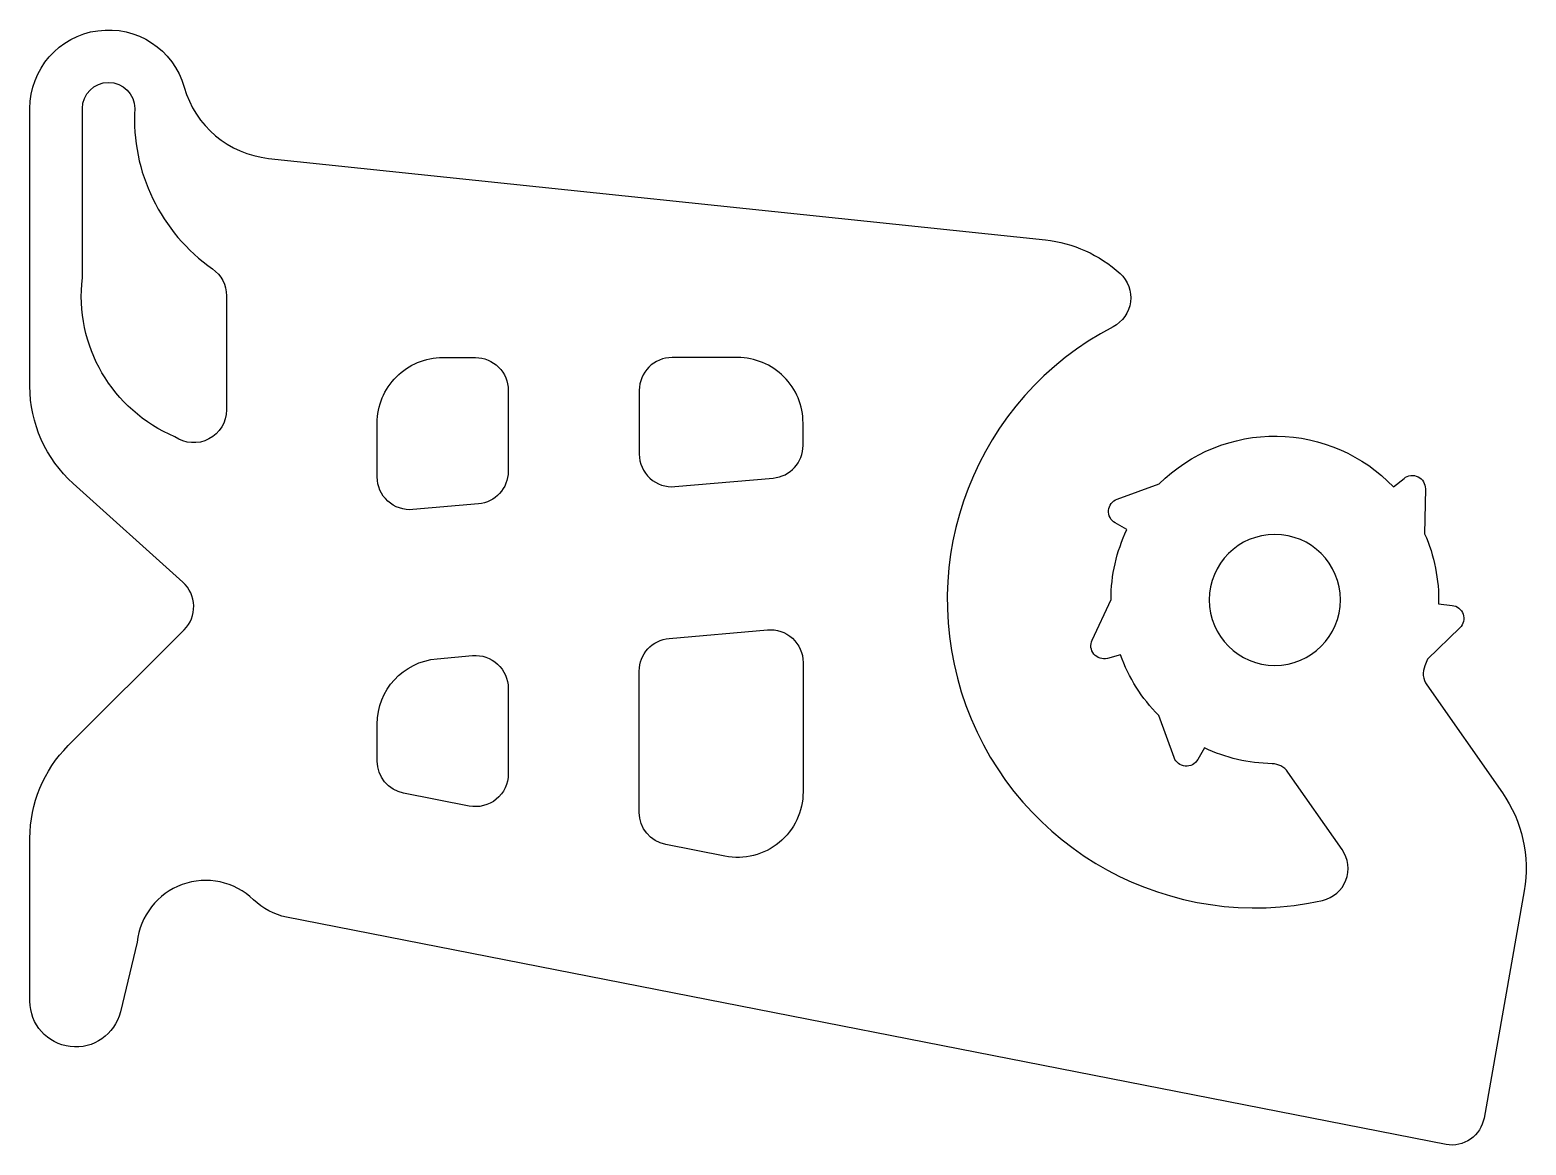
# Model space of a CAD drawing. Header units: millimetres. Extents: x -19 to 3.8, y -8.3 to 8.7.
import ezdxf

# ---------------------------------------------------------------- set-up
doc = ezdxf.new("R2010")
doc.units = ezdxf.units.MM

msp = doc.modelspace()

# ---------------------------------------------------------------- linework, layer by layer
msp.add_line((-15.108, -4.836), (-15.108, -4.836))
for points in [[(-17.361, -5.223), (-17.62, -6.289, -0.887287), (-19, -6.123), (-19, -3.638, -0.198912), (-18.414, -2.224), (-16.646, -0.456, 0.429634), (-16.665, 0.269), (-18.338, 1.775, -0.212557), (-19, 3.261), (-19, 7.5, -0.87144), (-16.645, 7.825, 0.307071), (-15.358, 6.74), (-3.502, 5.494, -0.159967), (-2.363, 4.983, -0.521454), (-2.469, 4.169, 0.878102), (0.728, -4.586, 0.533877), (1.028, -3.811), (0.198, -2.627, 0.240138), (-0.042, -2.5, -0.10706), (-1.073, -2.258), (-1.177, -2.438, -0.63707), (-1.538, -2.407), (-1.772, -1.763, -0.110722), (-2.355, -0.838), (-2.556, -0.892, -0.63707), (-2.789, -0.614), (-2.5, 0.006, -0.110722), (-2.258, 1.073), (-2.438, 1.177, -0.63707), (-2.407, 1.538), (-1.763, 1.772, -0.420735), (1.811, 1.724), (1.972, 1.855, -0.63707), (2.298, 1.696), (2.286, 1.011, -0.110722), (2.499, -0.062), (2.706, -0.083, -0.63707), (2.824, -0.426), (2.332, -0.902, -0.011088), (2.29, -1.004, 0.261873), (2.319, -1.297), (3.473, -2.944, -0.198999), (3.804, -4.439), (3.193, -7.908, -0.414214), (2.613, -8.313), (-15.083, -4.841, -0.14516), (-15.587, -4.577, 0.626589)], [(-16, 2.9, -0.606815), (-16.787, 2.49, -0.335257), (-18.2, 4.918), (-18.2, 7.5, -1), (-17.4, 7.5, 0.26005), (-16.213, 5.053, -0.244806), (-16, 4.643), (-16, 2.9)], [(-11.7, 1.964, -0.388879), (-12.156, 1.466), (-13.156, 1.379, -0.440011), (-13.7, 1.877), (-13.7, 2.7, -0.414214), (-12.7, 3.7), (-12.2, 3.7, -0.414214), (-11.7, 3.2), (-11.7, 1.964)], [(-9.7, 2.227, 0.440011), (-9.156, 1.729), (-7.656, 1.86, 0.388879), (-7.2, 2.358), (-7.2, 2.7, 0.414214), (-8.2, 3.7), (-9.2, 3.7, 0.414214), (-9.7, 3.2), (-9.7, 2.227)], [(1, 0, 1), (-1, 0, 1), (1, 0)], [(-7.2, -2.93, -0.472174), (-8.393, -3.912), (-9.296, -3.734, -0.358535), (-9.7, -3.244), (-9.7, -1.086, -0.388879), (-9.244, -0.588), (-7.744, -0.456, -0.440011), (-7.2, -0.954), (-7.2, -2.93)], [(-11.7, -2.655, -0.472174), (-12.296, -3.146), (-13.296, -2.949, -0.358535), (-13.7, -2.459), (-13.7, -1.894, -0.388879), (-12.787, -0.898), (-12.244, -0.85, -0.440011), (-11.7, -1.348), (-11.7, -2.655)]]:
    msp.add_lwpolyline(points, format="xyb", close=True)

doc.saveas('drawing.dxf')
